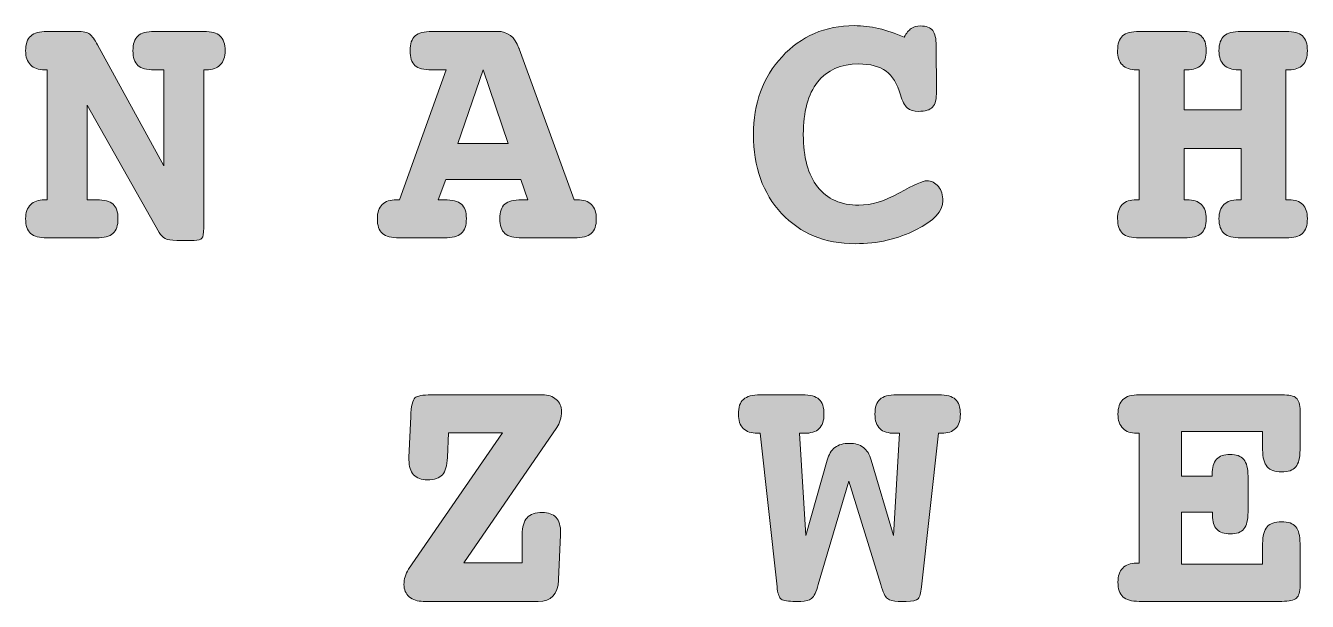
# Model space of a CAD drawing. Header units: inches. Extents: x 2 to 119, y -59 to -2.
# Drawn here: x 1.94 to 28.6, y -43.9 to -31.95 of the extents above; entities that cross this region are included whole.
import ezdxf

# ---------------------------------------------------------------- set-up
doc = ezdxf.new("R2010")
doc.units = ezdxf.units.IN
doc.header["$MEASUREMENT"] = 0
doc.layers.add('Ebene 1', color=7, linetype='Continuous')

# ---------------------------------------------------------------- blocks, each defined once
blk = doc.blocks.new('block 2')
at = {"layer": 'Ebene 1', "true_color": 0xffffff}
h = blk.add_hatch(color=7, dxfattribs=at)
h.dxf.hatch_style = 2
edge = h.paths.add_edge_path()
edge.add_spline(control_points=[(20.216, -32.184), (20.262, -32.1), (20.31, -32.04), (20.361, -32.006), (20.411, -31.97), (20.476, -31.953), (20.556, -31.953), (20.676, -31.953), (20.761, -31.985), (20.809, -32.047), (20.857, -32.11), (20.881, -32.215), (20.881, -32.362), (20.881, -32.362), (20.889, -33.302), (20.889, -33.302), (20.889, -33.469), (20.862, -33.581), (20.807, -33.639), (20.753, -33.697), (20.655, -33.726), (20.512, -33.726), (20.414, -33.726), (20.336, -33.702), (20.281, -33.653), (20.225, -33.605), (20.178, -33.516), (20.14, -33.385), (20.075, -33.154), (19.974, -32.989), (19.838, -32.89), (19.701, -32.791), (19.512, -32.742), (19.268, -32.742), (18.897, -32.742), (18.612, -32.867), (18.414, -33.118), (18.217, -33.369), (18.118, -33.732), (18.118, -34.207), (18.118, -34.682), (18.217, -35.045), (18.416, -35.297), (18.615, -35.549), (18.902, -35.675), (19.275, -35.675), (19.531, -35.675), (19.811, -35.591), (20.115, -35.422), (20.418, -35.253), (20.61, -35.169), (20.69, -35.169), (20.784, -35.169), (20.863, -35.209), (20.927, -35.288), (20.99, -35.368), (21.022, -35.467), (21.022, -35.585), (21.022, -35.797), (20.835, -35.998), (20.46, -36.189), (20.085, -36.38), (19.665, -36.475), (19.199, -36.475), (18.568, -36.475), (18.056, -36.265), (17.666, -35.845), (17.275, -35.426), (17.08, -34.88), (17.08, -34.207), (17.08, -33.56), (17.278, -33.022), (17.675, -32.592), (18.071, -32.161), (18.572, -31.946), (19.178, -31.946), (19.346, -31.946), (19.515, -31.966), (19.684, -32.006), (19.853, -32.045), (20.03, -32.105), (20.216, -32.184)], knot_values=[0, 0, 0, 0, 1, 1, 1, 2, 2, 2, 3, 3, 3, 4, 4, 4, 5, 5, 5, 6, 6, 6, 7, 7, 7, 8, 8, 8, 9, 9, 9, 10, 10, 10, 11, 11, 11, 12, 12, 12, 13, 13, 13, 14, 14, 14, 15, 15, 15, 16, 16, 16, 17, 17, 17, 18, 18, 18, 19, 19, 19, 20, 20, 20, 21, 21, 21, 22, 22, 22, 23, 23, 23, 24, 24, 24, 25, 25, 25, 26, 26, 26, 27, 27, 27, 27], degree=3, periodic=1)
h = blk.add_hatch(color=7, dxfattribs=at)
h.dxf.hatch_style = 2
edge = h.paths.add_edge_path()
edge.add_spline(control_points=[(4.82, -34.858), (4.82, -34.858), (4.82, -32.864), (4.82, -32.864), (4.82, -32.864), (4.621, -32.864), (4.621, -32.864), (4.462, -32.864), (4.348, -32.833), (4.279, -32.771), (4.211, -32.708), (4.176, -32.607), (4.176, -32.467), (4.176, -32.327), (4.211, -32.225), (4.279, -32.161), (4.348, -32.097), (4.462, -32.065), (4.621, -32.065), (4.621, -32.065), (5.649, -32.065), (5.649, -32.065), (5.805, -32.065), (5.919, -32.097), (5.989, -32.161), (6.059, -32.225), (6.094, -32.327), (6.094, -32.467), (6.094, -32.595), (6.06, -32.693), (5.992, -32.761), (5.925, -32.83), (5.828, -32.864), (5.703, -32.864), (5.703, -32.864), (5.649, -32.864), (5.649, -32.864), (5.649, -32.864), (5.649, -36.149), (5.649, -36.149), (5.649, -36.263), (5.637, -36.334), (5.612, -36.363), (5.588, -36.392), (5.534, -36.406), (5.45, -36.406), (5.45, -36.406), (5.088, -36.406), (5.088, -36.406), (4.972, -36.406), (4.891, -36.394), (4.846, -36.37), (4.8, -36.346), (4.759, -36.304), (4.723, -36.243), (4.723, -36.243), (3.221, -33.599), (3.221, -33.599), (3.221, -33.599), (3.221, -35.563), (3.221, -35.563), (3.221, -35.563), (3.42, -35.563), (3.42, -35.563), (3.579, -35.563), (3.693, -35.594), (3.762, -35.655), (3.831, -35.717), (3.865, -35.816), (3.865, -35.954), (3.865, -36.096), (3.83, -36.199), (3.76, -36.261), (3.69, -36.324), (3.577, -36.355), (3.42, -36.355), (3.42, -36.355), (2.389, -36.355), (2.389, -36.355), (2.233, -36.355), (2.119, -36.324), (2.049, -36.261), (1.979, -36.199), (1.944, -36.096), (1.944, -35.954), (1.944, -35.829), (1.978, -35.732), (2.046, -35.665), (2.113, -35.597), (2.208, -35.563), (2.331, -35.563), (2.331, -35.563), (2.389, -35.563), (2.389, -35.563), (2.389, -35.563), (2.389, -32.864), (2.389, -32.864), (2.389, -32.864), (2.339, -32.864), (2.339, -32.864), (2.211, -32.864), (2.113, -32.83), (2.046, -32.761), (1.978, -32.693), (1.944, -32.595), (1.944, -32.467), (1.944, -32.327), (1.98, -32.225), (2.051, -32.161), (2.122, -32.097), (2.235, -32.065), (2.389, -32.065), (2.389, -32.065), (3.012, -32.065), (3.012, -32.065), (3.139, -32.065), (3.228, -32.085), (3.277, -32.123), (3.327, -32.162), (3.382, -32.236), (3.442, -32.347), (3.442, -32.347), (4.82, -34.858), (4.82, -34.858)], knot_values=[0, 0, 0, 0, 1, 1, 1, 2, 2, 2, 3, 3, 3, 4, 4, 4, 5, 5, 5, 6, 6, 6, 7, 7, 7, 8, 8, 8, 9, 9, 9, 10, 10, 10, 11, 11, 11, 12, 12, 12, 13, 13, 13, 14, 14, 14, 15, 15, 15, 16, 16, 16, 17, 17, 17, 18, 18, 18, 19, 19, 19, 20, 20, 20, 21, 21, 21, 22, 22, 22, 23, 23, 23, 24, 24, 24, 25, 25, 25, 26, 26, 26, 27, 27, 27, 28, 28, 28, 29, 29, 29, 30, 30, 30, 31, 31, 31, 32, 32, 32, 33, 33, 33, 34, 34, 34, 35, 35, 35, 36, 36, 36, 37, 37, 37, 38, 38, 38, 39, 39, 39, 40, 40, 40, 41, 41, 41, 41], degree=3, periodic=1)
h = blk.add_hatch(color=7, dxfattribs=at)
h.dxf.hatch_style = 2
edge = h.paths.add_edge_path()
edge.add_spline(control_points=[(10.525, -35.563), (10.525, -35.563), (10.651, -35.563), (10.651, -35.563), (10.818, -35.563), (10.936, -35.593), (11.006, -35.654), (11.076, -35.714), (11.111, -35.814), (11.111, -35.954), (11.111, -36.096), (11.075, -36.199), (11.004, -36.261), (10.933, -36.324), (10.815, -36.355), (10.651, -36.355), (10.651, -36.355), (9.718, -36.355), (9.718, -36.355), (9.552, -36.355), (9.434, -36.324), (9.364, -36.261), (9.294, -36.199), (9.259, -36.096), (9.259, -35.954), (9.259, -35.826), (9.292, -35.729), (9.36, -35.663), (9.428, -35.596), (9.526, -35.563), (9.657, -35.563), (9.657, -35.563), (9.718, -35.563), (9.718, -35.563), (9.718, -35.563), (10.688, -32.864), (10.688, -32.864), (10.688, -32.864), (10.391, -32.864), (10.391, -32.864), (10.227, -32.864), (10.11, -32.834), (10.042, -32.773), (9.973, -32.711), (9.939, -32.609), (9.939, -32.467), (9.939, -32.325), (9.974, -32.222), (10.045, -32.159), (10.117, -32.097), (10.234, -32.065), (10.398, -32.065), (10.398, -32.065), (11.755, -32.065), (11.755, -32.065), (11.969, -32.065), (12.119, -32.182), (12.203, -32.416), (12.206, -32.419), (12.207, -32.421), (12.207, -32.424), (12.207, -32.424), (13.354, -35.563), (13.354, -35.563), (13.354, -35.563), (13.415, -35.563), (13.415, -35.563), (13.545, -35.563), (13.644, -35.596), (13.712, -35.663), (13.779, -35.729), (13.813, -35.826), (13.813, -35.954), (13.813, -36.096), (13.778, -36.199), (13.708, -36.261), (13.638, -36.324), (13.52, -36.355), (13.354, -36.355), (13.354, -36.355), (12.265, -36.355), (12.265, -36.355), (12.101, -36.355), (11.983, -36.324), (11.912, -36.261), (11.841, -36.199), (11.805, -36.096), (11.805, -35.954), (11.805, -35.814), (11.84, -35.714), (11.91, -35.654), (11.98, -35.593), (12.098, -35.563), (12.265, -35.563), (12.265, -35.563), (12.391, -35.563), (12.391, -35.563), (12.391, -35.563), (12.243, -35.14), (12.243, -35.14), (12.243, -35.14), (10.68, -35.14), (10.68, -35.14), (10.68, -35.14), (10.525, -35.563), (10.525, -35.563)], knot_values=[0, 0, 0, 0, 1, 1, 1, 2, 2, 2, 3, 3, 3, 4, 4, 4, 5, 5, 5, 6, 6, 6, 7, 7, 7, 8, 8, 8, 9, 9, 9, 10, 10, 10, 11, 11, 11, 12, 12, 12, 13, 13, 13, 14, 14, 14, 15, 15, 15, 16, 16, 16, 17, 17, 17, 18, 18, 18, 19, 19, 19, 20, 20, 20, 21, 21, 21, 22, 22, 22, 23, 23, 23, 24, 24, 24, 25, 25, 25, 26, 26, 26, 27, 27, 27, 28, 28, 28, 29, 29, 29, 30, 30, 30, 31, 31, 31, 32, 32, 32, 33, 33, 33, 34, 34, 34, 35, 35, 35, 35], degree=3, periodic=1)
h.paths.add_polyline_path([(10.934, -34.391), (11.983, -34.391), (11.458, -32.864)])
h = blk.add_hatch(color=7, dxfattribs=at)
h.dxf.hatch_style = 2
edge = h.paths.add_edge_path()
edge.add_spline(control_points=[(27.223, -33.697), (27.223, -33.697), (27.223, -32.864), (27.223, -32.864), (27.223, -32.864), (27.165, -32.864), (27.165, -32.864), (27.035, -32.864), (26.935, -32.831), (26.866, -32.763), (26.798, -32.696), (26.763, -32.597), (26.763, -32.467), (26.763, -32.325), (26.799, -32.222), (26.87, -32.159), (26.941, -32.097), (27.059, -32.065), (27.223, -32.065), (27.223, -32.065), (28.156, -32.065), (28.156, -32.065), (28.317, -32.065), (28.432, -32.096), (28.5, -32.158), (28.567, -32.219), (28.601, -32.322), (28.601, -32.467), (28.601, -32.6), (28.568, -32.699), (28.503, -32.765), (28.438, -32.831), (28.343, -32.864), (28.217, -32.864), (28.217, -32.864), (28.156, -32.864), (28.156, -32.864), (28.156, -32.864), (28.156, -35.563), (28.156, -35.563), (28.156, -35.563), (28.217, -35.563), (28.217, -35.563), (28.345, -35.563), (28.441, -35.596), (28.505, -35.661), (28.569, -35.726), (28.601, -35.824), (28.601, -35.954), (28.601, -36.099), (28.567, -36.202), (28.5, -36.263), (28.432, -36.325), (28.317, -36.355), (28.156, -36.355), (28.156, -36.355), (27.223, -36.355), (27.223, -36.355), (27.059, -36.355), (26.941, -36.324), (26.87, -36.261), (26.799, -36.199), (26.763, -36.096), (26.763, -35.954), (26.763, -35.826), (26.798, -35.729), (26.866, -35.663), (26.935, -35.596), (27.035, -35.563), (27.165, -35.563), (27.165, -35.563), (27.223, -35.563), (27.223, -35.563), (27.223, -35.563), (27.223, -34.496), (27.223, -34.496), (27.223, -34.496), (26.04, -34.496), (26.04, -34.496), (26.04, -34.496), (26.04, -35.563), (26.04, -35.563), (26.04, -35.563), (26.098, -35.563), (26.098, -35.563), (26.228, -35.563), (26.327, -35.596), (26.396, -35.663), (26.465, -35.729), (26.499, -35.826), (26.499, -35.954), (26.499, -36.096), (26.464, -36.199), (26.392, -36.261), (26.321, -36.324), (26.204, -36.355), (26.04, -36.355), (26.04, -36.355), (25.106, -36.355), (25.106, -36.355), (24.942, -36.355), (24.826, -36.324), (24.757, -36.261), (24.689, -36.199), (24.654, -36.096), (24.654, -35.954), (24.654, -35.826), (24.687, -35.729), (24.752, -35.663), (24.817, -35.596), (24.915, -35.563), (25.045, -35.563), (25.045, -35.563), (25.106, -35.563), (25.106, -35.563), (25.106, -35.563), (25.106, -32.864), (25.106, -32.864), (25.106, -32.864), (25.045, -32.864), (25.045, -32.864), (24.917, -32.864), (24.82, -32.831), (24.754, -32.763), (24.687, -32.696), (24.654, -32.597), (24.654, -32.467), (24.654, -32.325), (24.689, -32.222), (24.757, -32.159), (24.826, -32.097), (24.942, -32.065), (25.106, -32.065), (25.106, -32.065), (26.04, -32.065), (26.04, -32.065), (26.201, -32.065), (26.318, -32.097), (26.391, -32.159), (26.463, -32.222), (26.499, -32.325), (26.499, -32.467), (26.499, -32.597), (26.465, -32.696), (26.396, -32.763), (26.327, -32.831), (26.228, -32.864), (26.098, -32.864), (26.098, -32.864), (26.04, -32.864), (26.04, -32.864), (26.04, -32.864), (26.04, -33.697), (26.04, -33.697), (26.04, -33.697), (27.223, -33.697), (27.223, -33.697)], knot_values=[0, 0, 0, 0, 1, 1, 1, 2, 2, 2, 3, 3, 3, 4, 4, 4, 5, 5, 5, 6, 6, 6, 7, 7, 7, 8, 8, 8, 9, 9, 9, 10, 10, 10, 11, 11, 11, 12, 12, 12, 13, 13, 13, 14, 14, 14, 15, 15, 15, 16, 16, 16, 17, 17, 17, 18, 18, 18, 19, 19, 19, 20, 20, 20, 21, 21, 21, 22, 22, 22, 23, 23, 23, 24, 24, 24, 25, 25, 25, 26, 26, 26, 27, 27, 27, 28, 28, 28, 29, 29, 29, 30, 30, 30, 31, 31, 31, 32, 32, 32, 33, 33, 33, 34, 34, 34, 35, 35, 35, 36, 36, 36, 37, 37, 37, 38, 38, 38, 39, 39, 39, 40, 40, 40, 41, 41, 41, 42, 42, 42, 43, 43, 43, 44, 44, 44, 45, 45, 45, 46, 46, 46, 47, 47, 47, 48, 48, 48, 49, 49, 49, 50, 50, 50, 51, 51, 51, 52, 52, 52, 52], degree=3, periodic=1)
h = blk.add_hatch(color=7, dxfattribs=at)
h.dxf.hatch_style = 2
edge = h.paths.add_edge_path()
edge.add_spline(control_points=[(10.738, -40.407), (10.738, -40.407), (10.716, -40.92), (10.716, -40.92), (10.709, -41.087), (10.674, -41.205), (10.612, -41.275), (10.549, -41.345), (10.445, -41.38), (10.3, -41.38), (10.173, -41.38), (10.077, -41.345), (10.013, -41.275), (9.949, -41.205), (9.917, -41.102), (9.917, -40.964), (9.917, -40.964), (9.917, -40.92), (9.917, -40.92), (9.917, -40.92), (9.953, -40.063), (9.953, -40.063), (9.963, -39.849), (9.992, -39.72), (10.04, -39.678), (10.088, -39.636), (10.203, -39.615), (10.384, -39.615), (10.384, -39.615), (12.688, -39.615), (12.688, -39.615), (12.811, -39.615), (12.909, -39.647), (12.981, -39.711), (13.053, -39.775), (13.089, -39.858), (13.089, -39.962), (13.089, -40.022), (13.081, -40.082), (13.062, -40.141), (13.044, -40.2), (13.021, -40.25), (12.992, -40.291), (12.992, -40.291), (11.057, -43.105), (11.057, -43.105), (11.057, -43.105), (12.272, -43.105), (12.272, -43.105), (12.272, -43.105), (12.272, -42.52), (12.272, -42.52), (12.272, -42.361), (12.305, -42.244), (12.372, -42.17), (12.438, -42.097), (12.543, -42.06), (12.688, -42.06), (12.816, -42.06), (12.912, -42.095), (12.975, -42.163), (13.039, -42.232), (13.071, -42.336), (13.071, -42.476), (13.071, -42.476), (13.071, -42.52), (13.071, -42.52), (13.071, -42.52), (13.028, -43.453), (13.028, -43.453), (13.028, -43.453), (13.028, -43.464), (13.028, -43.464), (13.014, -43.758), (12.872, -43.905), (12.605, -43.905), (12.605, -43.905), (10.214, -43.905), (10.214, -43.905), (10.093, -43.905), (9.996, -43.873), (9.922, -43.809), (9.849, -43.745), (9.812, -43.661), (9.812, -43.558), (9.812, -43.502), (9.821, -43.447), (9.837, -43.393), (9.854, -43.339), (9.878, -43.288), (9.91, -43.239), (9.91, -43.239), (11.86, -40.407), (11.86, -40.407), (11.86, -40.407), (10.738, -40.407), (10.738, -40.407)], knot_values=[0, 0, 0, 0, 1, 1, 1, 2, 2, 2, 3, 3, 3, 4, 4, 4, 5, 5, 5, 6, 6, 6, 7, 7, 7, 8, 8, 8, 9, 9, 9, 10, 10, 10, 11, 11, 11, 12, 12, 12, 13, 13, 13, 14, 14, 14, 15, 15, 15, 16, 16, 16, 17, 17, 17, 18, 18, 18, 19, 19, 19, 20, 20, 20, 21, 21, 21, 22, 22, 22, 23, 23, 23, 24, 24, 24, 25, 25, 25, 26, 26, 26, 27, 27, 27, 28, 28, 28, 29, 29, 29, 30, 30, 30, 31, 31, 31, 32, 32, 32, 32], degree=3, periodic=1)
h = blk.add_hatch(color=7, dxfattribs=at)
h.dxf.hatch_style = 2
edge = h.paths.add_edge_path()
edge.add_spline(control_points=[(19.066, -41.409), (19.066, -41.409), (18.429, -43.558), (18.429, -43.558), (18.385, -43.71), (18.34, -43.805), (18.291, -43.845), (18.243, -43.885), (18.168, -43.905), (18.067, -43.905), (18.067, -43.905), (17.897, -43.905), (17.897, -43.905), (17.764, -43.905), (17.68, -43.886), (17.644, -43.847), (17.608, -43.809), (17.584, -43.728), (17.572, -43.605), (17.572, -43.605), (17.221, -40.414), (17.221, -40.414), (17.221, -40.414), (17.163, -40.414), (17.163, -40.414), (17.035, -40.414), (16.937, -40.381), (16.87, -40.313), (16.802, -40.246), (16.768, -40.147), (16.768, -40.017), (16.768, -39.874), (16.803, -39.772), (16.873, -39.709), (16.943, -39.646), (17.059, -39.615), (17.221, -39.615), (17.221, -39.615), (18.096, -39.615), (18.096, -39.615), (18.26, -39.615), (18.376, -39.646), (18.445, -39.709), (18.514, -39.772), (18.548, -39.874), (18.548, -40.017), (18.548, -40.152), (18.514, -40.251), (18.447, -40.317), (18.379, -40.382), (18.275, -40.414), (18.132, -40.414), (18.132, -40.414), (18.038, -40.414), (18.038, -40.414), (18.038, -40.414), (18.172, -42.534), (18.172, -42.534), (18.172, -42.534), (18.613, -40.971), (18.613, -40.971), (18.647, -40.853), (18.701, -40.766), (18.776, -40.709), (18.851, -40.652), (18.95, -40.624), (19.073, -40.624), (19.196, -40.624), (19.294, -40.652), (19.367, -40.707), (19.441, -40.763), (19.496, -40.851), (19.532, -40.971), (19.532, -40.971), (19.992, -42.534), (19.992, -42.534), (19.992, -42.534), (20.118, -40.414), (20.118, -40.414), (20.118, -40.414), (20.024, -40.414), (20.024, -40.414), (19.882, -40.414), (19.777, -40.382), (19.709, -40.317), (19.642, -40.251), (19.608, -40.152), (19.608, -40.017), (19.608, -39.874), (19.642, -39.772), (19.711, -39.709), (19.78, -39.646), (19.896, -39.615), (20.06, -39.615), (20.06, -39.615), (20.932, -39.615), (20.932, -39.615), (21.096, -39.615), (21.212, -39.646), (21.281, -39.709), (21.35, -39.772), (21.384, -39.874), (21.384, -40.017), (21.384, -40.147), (21.351, -40.246), (21.285, -40.313), (21.218, -40.381), (21.121, -40.414), (20.994, -40.414), (20.994, -40.414), (20.932, -40.414), (20.932, -40.414), (20.932, -40.414), (20.578, -43.605), (20.578, -43.605), (20.563, -43.733), (20.539, -43.814), (20.505, -43.851), (20.471, -43.887), (20.389, -43.905), (20.259, -43.905), (20.259, -43.905), (20.089, -43.905), (20.089, -43.905), (19.988, -43.905), (19.914, -43.886), (19.867, -43.849), (19.82, -43.812), (19.773, -43.714), (19.727, -43.558), (19.727, -43.558), (19.066, -41.409), (19.066, -41.409)], knot_values=[0, 0, 0, 0, 1, 1, 1, 2, 2, 2, 3, 3, 3, 4, 4, 4, 5, 5, 5, 6, 6, 6, 7, 7, 7, 8, 8, 8, 9, 9, 9, 10, 10, 10, 11, 11, 11, 12, 12, 12, 13, 13, 13, 14, 14, 14, 15, 15, 15, 16, 16, 16, 17, 17, 17, 18, 18, 18, 19, 19, 19, 20, 20, 20, 21, 21, 21, 22, 22, 22, 23, 23, 23, 24, 24, 24, 25, 25, 25, 26, 26, 26, 27, 27, 27, 28, 28, 28, 29, 29, 29, 30, 30, 30, 31, 31, 31, 32, 32, 32, 33, 33, 33, 34, 34, 34, 35, 35, 35, 36, 36, 36, 37, 37, 37, 38, 38, 38, 39, 39, 39, 40, 40, 40, 41, 41, 41, 42, 42, 42, 43, 43, 43, 44, 44, 44, 44], degree=3, periodic=1)
h = blk.add_hatch(color=7, dxfattribs=at)
h.dxf.hatch_style = 2
edge = h.paths.add_edge_path()
edge.add_spline(control_points=[(28.073, -39.615), (28.22, -39.615), (28.319, -39.637), (28.371, -39.682), (28.423, -39.726), (28.449, -39.815), (28.449, -39.948), (28.449, -39.948), (28.449, -40.758), (28.449, -40.758), (28.449, -40.922), (28.419, -41.039), (28.358, -41.111), (28.298, -41.182), (28.201, -41.217), (28.065, -41.217), (27.926, -41.217), (27.825, -41.181), (27.764, -41.109), (27.702, -41.036), (27.671, -40.919), (27.671, -40.758), (27.671, -40.758), (27.671, -40.378), (27.671, -40.378), (27.671, -40.378), (25.985, -40.378), (25.985, -40.378), (25.985, -40.378), (25.985, -41.304), (25.985, -41.304), (25.985, -41.304), (26.619, -41.304), (26.619, -41.304), (26.619, -41.304), (26.619, -41.261), (26.619, -41.261), (26.619, -41.126), (26.65, -41.024), (26.713, -40.955), (26.775, -40.886), (26.868, -40.852), (26.991, -40.852), (27.121, -40.852), (27.217, -40.887), (27.277, -40.959), (27.337, -41.03), (27.367, -41.145), (27.367, -41.304), (27.367, -41.304), (27.367, -42.053), (27.367, -42.053), (27.367, -42.214), (27.338, -42.33), (27.281, -42.4), (27.223, -42.47), (27.129, -42.505), (26.998, -42.505), (26.875, -42.505), (26.783, -42.473), (26.72, -42.409), (26.657, -42.345), (26.626, -42.248), (26.626, -42.118), (26.626, -42.118), (26.626, -42.053), (26.626, -42.053), (26.626, -42.053), (25.985, -42.053), (25.985, -42.053), (25.985, -42.053), (25.985, -43.134), (25.985, -43.134), (25.985, -43.134), (27.671, -43.134), (27.671, -43.134), (27.671, -43.134), (27.671, -42.704), (27.671, -42.704), (27.671, -42.542), (27.702, -42.427), (27.764, -42.357), (27.825, -42.287), (27.926, -42.252), (28.065, -42.252), (28.203, -42.252), (28.301, -42.286), (28.36, -42.355), (28.419, -42.424), (28.449, -42.54), (28.449, -42.704), (28.449, -42.704), (28.449, -43.579), (28.449, -43.579), (28.449, -43.71), (28.424, -43.796), (28.373, -43.84), (28.322, -43.883), (28.222, -43.905), (28.073, -43.905), (28.073, -43.905), (25.106, -43.905), (25.106, -43.905), (24.947, -43.905), (24.833, -43.874), (24.765, -43.811), (24.696, -43.748), (24.662, -43.646), (24.662, -43.504), (24.662, -43.378), (24.695, -43.282), (24.761, -43.214), (24.827, -43.147), (24.922, -43.113), (25.045, -43.113), (25.045, -43.113), (25.106, -43.113), (25.106, -43.113), (25.106, -43.113), (25.106, -40.414), (25.106, -40.414), (25.106, -40.414), (25.052, -40.414), (25.052, -40.414), (24.927, -40.414), (24.83, -40.38), (24.763, -40.311), (24.695, -40.243), (24.662, -40.144), (24.662, -40.017), (24.662, -39.877), (24.697, -39.775), (24.766, -39.711), (24.836, -39.647), (24.95, -39.615), (25.106, -39.615), (25.106, -39.615), (28.073, -39.615), (28.073, -39.615)], knot_values=[0, 0, 0, 0, 1, 1, 1, 2, 2, 2, 3, 3, 3, 4, 4, 4, 5, 5, 5, 6, 6, 6, 7, 7, 7, 8, 8, 8, 9, 9, 9, 10, 10, 10, 11, 11, 11, 12, 12, 12, 13, 13, 13, 14, 14, 14, 15, 15, 15, 16, 16, 16, 17, 17, 17, 18, 18, 18, 19, 19, 19, 20, 20, 20, 21, 21, 21, 22, 22, 22, 23, 23, 23, 24, 24, 24, 25, 25, 25, 26, 26, 26, 27, 27, 27, 28, 28, 28, 29, 29, 29, 30, 30, 30, 31, 31, 31, 32, 32, 32, 33, 33, 33, 34, 34, 34, 35, 35, 35, 36, 36, 36, 37, 37, 37, 38, 38, 38, 39, 39, 39, 40, 40, 40, 41, 41, 41, 42, 42, 42, 43, 43, 43, 44, 44, 44, 45, 45, 45, 46, 46, 46, 46], degree=3, periodic=1)
at = {"layer": 'Ebene 1', "lineweight": 0}
blk.add_lwpolyline([(10.934, -34.391), (11.983, -34.391), (11.458, -32.864), (10.934, -34.391)], dxfattribs=at)
for points, knots in [([(20.216, -32.184), (20.262, -32.1), (20.31, -32.04), (20.361, -32.006), (20.411, -31.97), (20.476, -31.953), (20.556, -31.953), (20.676, -31.953), (20.761, -31.985), (20.809, -32.047), (20.857, -32.11), (20.881, -32.215), (20.881, -32.362), (20.881, -32.362), (20.889, -33.302), (20.889, -33.302), (20.889, -33.469), (20.862, -33.581), (20.807, -33.639), (20.753, -33.697), (20.655, -33.726), (20.512, -33.726), (20.414, -33.726), (20.336, -33.702), (20.281, -33.653), (20.225, -33.605), (20.178, -33.516), (20.14, -33.385), (20.075, -33.154), (19.974, -32.989), (19.838, -32.89), (19.701, -32.791), (19.512, -32.742), (19.268, -32.742), (18.897, -32.742), (18.612, -32.867), (18.414, -33.118), (18.217, -33.369), (18.118, -33.732), (18.118, -34.207), (18.118, -34.682), (18.217, -35.045), (18.416, -35.297), (18.615, -35.549), (18.902, -35.675), (19.275, -35.675), (19.531, -35.675), (19.811, -35.591), (20.115, -35.422), (20.418, -35.253), (20.61, -35.169), (20.69, -35.169), (20.784, -35.169), (20.863, -35.209), (20.927, -35.288), (20.99, -35.368), (21.022, -35.467), (21.022, -35.585), (21.022, -35.797), (20.835, -35.998), (20.46, -36.189), (20.085, -36.38), (19.665, -36.475), (19.199, -36.475), (18.568, -36.475), (18.056, -36.265), (17.666, -35.845), (17.275, -35.426), (17.08, -34.88), (17.08, -34.207), (17.08, -33.56), (17.278, -33.022), (17.675, -32.592), (18.071, -32.161), (18.572, -31.946), (19.178, -31.946), (19.346, -31.946), (19.515, -31.966), (19.684, -32.006), (19.853, -32.045), (20.03, -32.105), (20.216, -32.184)], [0, 0, 0, 0, 1, 1, 1, 2, 2, 2, 3, 3, 3, 4, 4, 4, 5, 5, 5, 6, 6, 6, 7, 7, 7, 8, 8, 8, 9, 9, 9, 10, 10, 10, 11, 11, 11, 12, 12, 12, 13, 13, 13, 14, 14, 14, 15, 15, 15, 16, 16, 16, 17, 17, 17, 18, 18, 18, 19, 19, 19, 20, 20, 20, 21, 21, 21, 22, 22, 22, 23, 23, 23, 24, 24, 24, 25, 25, 25, 26, 26, 26, 27, 27, 27, 27]), ([(4.82, -34.858), (4.82, -34.858), (4.82, -32.864), (4.82, -32.864), (4.82, -32.864), (4.621, -32.864), (4.621, -32.864), (4.462, -32.864), (4.348, -32.833), (4.279, -32.771), (4.211, -32.708), (4.176, -32.607), (4.176, -32.467), (4.176, -32.327), (4.211, -32.225), (4.279, -32.161), (4.348, -32.097), (4.462, -32.065), (4.621, -32.065), (4.621, -32.065), (5.649, -32.065), (5.649, -32.065), (5.805, -32.065), (5.919, -32.097), (5.989, -32.161), (6.059, -32.225), (6.094, -32.327), (6.094, -32.467), (6.094, -32.595), (6.06, -32.693), (5.992, -32.761), (5.925, -32.83), (5.828, -32.864), (5.703, -32.864), (5.703, -32.864), (5.649, -32.864), (5.649, -32.864), (5.649, -32.864), (5.649, -36.149), (5.649, -36.149), (5.649, -36.263), (5.637, -36.334), (5.612, -36.363), (5.588, -36.392), (5.534, -36.406), (5.45, -36.406), (5.45, -36.406), (5.088, -36.406), (5.088, -36.406), (4.972, -36.406), (4.891, -36.394), (4.846, -36.37), (4.8, -36.346), (4.759, -36.304), (4.723, -36.243), (4.723, -36.243), (3.221, -33.599), (3.221, -33.599), (3.221, -33.599), (3.221, -35.563), (3.221, -35.563), (3.221, -35.563), (3.42, -35.563), (3.42, -35.563), (3.579, -35.563), (3.693, -35.594), (3.762, -35.655), (3.831, -35.717), (3.865, -35.816), (3.865, -35.954), (3.865, -36.096), (3.83, -36.199), (3.76, -36.261), (3.69, -36.324), (3.577, -36.355), (3.42, -36.355), (3.42, -36.355), (2.389, -36.355), (2.389, -36.355), (2.233, -36.355), (2.119, -36.324), (2.049, -36.261), (1.979, -36.199), (1.944, -36.096), (1.944, -35.954), (1.944, -35.829), (1.978, -35.732), (2.046, -35.665), (2.113, -35.597), (2.208, -35.563), (2.331, -35.563), (2.331, -35.563), (2.389, -35.563), (2.389, -35.563), (2.389, -35.563), (2.389, -32.864), (2.389, -32.864), (2.389, -32.864), (2.339, -32.864), (2.339, -32.864), (2.211, -32.864), (2.113, -32.83), (2.046, -32.761), (1.978, -32.693), (1.944, -32.595), (1.944, -32.467), (1.944, -32.327), (1.98, -32.225), (2.051, -32.161), (2.122, -32.097), (2.235, -32.065), (2.389, -32.065), (2.389, -32.065), (3.012, -32.065), (3.012, -32.065), (3.139, -32.065), (3.228, -32.085), (3.277, -32.123), (3.327, -32.162), (3.382, -32.236), (3.442, -32.347), (3.442, -32.347), (4.82, -34.858), (4.82, -34.858)], [0, 0, 0, 0, 1, 1, 1, 2, 2, 2, 3, 3, 3, 4, 4, 4, 5, 5, 5, 6, 6, 6, 7, 7, 7, 8, 8, 8, 9, 9, 9, 10, 10, 10, 11, 11, 11, 12, 12, 12, 13, 13, 13, 14, 14, 14, 15, 15, 15, 16, 16, 16, 17, 17, 17, 18, 18, 18, 19, 19, 19, 20, 20, 20, 21, 21, 21, 22, 22, 22, 23, 23, 23, 24, 24, 24, 25, 25, 25, 26, 26, 26, 27, 27, 27, 28, 28, 28, 29, 29, 29, 30, 30, 30, 31, 31, 31, 32, 32, 32, 33, 33, 33, 34, 34, 34, 35, 35, 35, 36, 36, 36, 37, 37, 37, 38, 38, 38, 39, 39, 39, 40, 40, 40, 41, 41, 41, 41]), ([(10.525, -35.563), (10.525, -35.563), (10.651, -35.563), (10.651, -35.563), (10.818, -35.563), (10.936, -35.593), (11.006, -35.654), (11.076, -35.714), (11.111, -35.814), (11.111, -35.954), (11.111, -36.096), (11.075, -36.199), (11.004, -36.261), (10.933, -36.324), (10.815, -36.355), (10.651, -36.355), (10.651, -36.355), (9.718, -36.355), (9.718, -36.355), (9.552, -36.355), (9.434, -36.324), (9.364, -36.261), (9.294, -36.199), (9.259, -36.096), (9.259, -35.954), (9.259, -35.826), (9.292, -35.729), (9.36, -35.663), (9.428, -35.596), (9.526, -35.563), (9.657, -35.563), (9.657, -35.563), (9.718, -35.563), (9.718, -35.563), (9.718, -35.563), (10.688, -32.864), (10.688, -32.864), (10.688, -32.864), (10.391, -32.864), (10.391, -32.864), (10.227, -32.864), (10.11, -32.834), (10.042, -32.773), (9.973, -32.711), (9.939, -32.609), (9.939, -32.467), (9.939, -32.325), (9.974, -32.222), (10.045, -32.159), (10.117, -32.097), (10.234, -32.065), (10.398, -32.065), (10.398, -32.065), (11.755, -32.065), (11.755, -32.065), (11.969, -32.065), (12.119, -32.182), (12.203, -32.416), (12.206, -32.419), (12.207, -32.421), (12.207, -32.424), (12.207, -32.424), (13.354, -35.563), (13.354, -35.563), (13.354, -35.563), (13.415, -35.563), (13.415, -35.563), (13.545, -35.563), (13.644, -35.596), (13.712, -35.663), (13.779, -35.729), (13.813, -35.826), (13.813, -35.954), (13.813, -36.096), (13.778, -36.199), (13.708, -36.261), (13.638, -36.324), (13.52, -36.355), (13.354, -36.355), (13.354, -36.355), (12.265, -36.355), (12.265, -36.355), (12.101, -36.355), (11.983, -36.324), (11.912, -36.261), (11.841, -36.199), (11.805, -36.096), (11.805, -35.954), (11.805, -35.814), (11.84, -35.714), (11.91, -35.654), (11.98, -35.593), (12.098, -35.563), (12.265, -35.563), (12.265, -35.563), (12.391, -35.563), (12.391, -35.563), (12.391, -35.563), (12.243, -35.14), (12.243, -35.14), (12.243, -35.14), (10.68, -35.14), (10.68, -35.14), (10.68, -35.14), (10.525, -35.563), (10.525, -35.563)], [0, 0, 0, 0, 1, 1, 1, 2, 2, 2, 3, 3, 3, 4, 4, 4, 5, 5, 5, 6, 6, 6, 7, 7, 7, 8, 8, 8, 9, 9, 9, 10, 10, 10, 11, 11, 11, 12, 12, 12, 13, 13, 13, 14, 14, 14, 15, 15, 15, 16, 16, 16, 17, 17, 17, 18, 18, 18, 19, 19, 19, 20, 20, 20, 21, 21, 21, 22, 22, 22, 23, 23, 23, 24, 24, 24, 25, 25, 25, 26, 26, 26, 27, 27, 27, 28, 28, 28, 29, 29, 29, 30, 30, 30, 31, 31, 31, 32, 32, 32, 33, 33, 33, 34, 34, 34, 35, 35, 35, 35]), ([(27.223, -33.697), (27.223, -33.697), (27.223, -32.864), (27.223, -32.864), (27.223, -32.864), (27.165, -32.864), (27.165, -32.864), (27.035, -32.864), (26.935, -32.831), (26.866, -32.763), (26.798, -32.696), (26.763, -32.597), (26.763, -32.467), (26.763, -32.325), (26.799, -32.222), (26.87, -32.159), (26.941, -32.097), (27.059, -32.065), (27.223, -32.065), (27.223, -32.065), (28.156, -32.065), (28.156, -32.065), (28.317, -32.065), (28.432, -32.096), (28.5, -32.158), (28.567, -32.219), (28.601, -32.322), (28.601, -32.467), (28.601, -32.6), (28.568, -32.699), (28.503, -32.765), (28.438, -32.831), (28.343, -32.864), (28.217, -32.864), (28.217, -32.864), (28.156, -32.864), (28.156, -32.864), (28.156, -32.864), (28.156, -35.563), (28.156, -35.563), (28.156, -35.563), (28.217, -35.563), (28.217, -35.563), (28.345, -35.563), (28.441, -35.596), (28.505, -35.661), (28.569, -35.726), (28.601, -35.824), (28.601, -35.954), (28.601, -36.099), (28.567, -36.202), (28.5, -36.263), (28.432, -36.325), (28.317, -36.355), (28.156, -36.355), (28.156, -36.355), (27.223, -36.355), (27.223, -36.355), (27.059, -36.355), (26.941, -36.324), (26.87, -36.261), (26.799, -36.199), (26.763, -36.096), (26.763, -35.954), (26.763, -35.826), (26.798, -35.729), (26.866, -35.663), (26.935, -35.596), (27.035, -35.563), (27.165, -35.563), (27.165, -35.563), (27.223, -35.563), (27.223, -35.563), (27.223, -35.563), (27.223, -34.496), (27.223, -34.496), (27.223, -34.496), (26.04, -34.496), (26.04, -34.496), (26.04, -34.496), (26.04, -35.563), (26.04, -35.563), (26.04, -35.563), (26.098, -35.563), (26.098, -35.563), (26.228, -35.563), (26.327, -35.596), (26.396, -35.663), (26.465, -35.729), (26.499, -35.826), (26.499, -35.954), (26.499, -36.096), (26.464, -36.199), (26.392, -36.261), (26.321, -36.324), (26.204, -36.355), (26.04, -36.355), (26.04, -36.355), (25.106, -36.355), (25.106, -36.355), (24.942, -36.355), (24.826, -36.324), (24.757, -36.261), (24.689, -36.199), (24.654, -36.096), (24.654, -35.954), (24.654, -35.826), (24.687, -35.729), (24.752, -35.663), (24.817, -35.596), (24.915, -35.563), (25.045, -35.563), (25.045, -35.563), (25.106, -35.563), (25.106, -35.563), (25.106, -35.563), (25.106, -32.864), (25.106, -32.864), (25.106, -32.864), (25.045, -32.864), (25.045, -32.864), (24.917, -32.864), (24.82, -32.831), (24.754, -32.763), (24.687, -32.696), (24.654, -32.597), (24.654, -32.467), (24.654, -32.325), (24.689, -32.222), (24.757, -32.159), (24.826, -32.097), (24.942, -32.065), (25.106, -32.065), (25.106, -32.065), (26.04, -32.065), (26.04, -32.065), (26.201, -32.065), (26.318, -32.097), (26.391, -32.159), (26.463, -32.222), (26.499, -32.325), (26.499, -32.467), (26.499, -32.597), (26.465, -32.696), (26.396, -32.763), (26.327, -32.831), (26.228, -32.864), (26.098, -32.864), (26.098, -32.864), (26.04, -32.864), (26.04, -32.864), (26.04, -32.864), (26.04, -33.697), (26.04, -33.697), (26.04, -33.697), (27.223, -33.697), (27.223, -33.697)], [0, 0, 0, 0, 1, 1, 1, 2, 2, 2, 3, 3, 3, 4, 4, 4, 5, 5, 5, 6, 6, 6, 7, 7, 7, 8, 8, 8, 9, 9, 9, 10, 10, 10, 11, 11, 11, 12, 12, 12, 13, 13, 13, 14, 14, 14, 15, 15, 15, 16, 16, 16, 17, 17, 17, 18, 18, 18, 19, 19, 19, 20, 20, 20, 21, 21, 21, 22, 22, 22, 23, 23, 23, 24, 24, 24, 25, 25, 25, 26, 26, 26, 27, 27, 27, 28, 28, 28, 29, 29, 29, 30, 30, 30, 31, 31, 31, 32, 32, 32, 33, 33, 33, 34, 34, 34, 35, 35, 35, 36, 36, 36, 37, 37, 37, 38, 38, 38, 39, 39, 39, 40, 40, 40, 41, 41, 41, 42, 42, 42, 43, 43, 43, 44, 44, 44, 45, 45, 45, 46, 46, 46, 47, 47, 47, 48, 48, 48, 49, 49, 49, 50, 50, 50, 51, 51, 51, 52, 52, 52, 52]), ([(10.738, -40.407), (10.738, -40.407), (10.716, -40.92), (10.716, -40.92), (10.709, -41.087), (10.674, -41.205), (10.612, -41.275), (10.549, -41.345), (10.445, -41.38), (10.3, -41.38), (10.173, -41.38), (10.077, -41.345), (10.013, -41.275), (9.949, -41.205), (9.917, -41.102), (9.917, -40.964), (9.917, -40.964), (9.917, -40.92), (9.917, -40.92), (9.917, -40.92), (9.953, -40.063), (9.953, -40.063), (9.963, -39.849), (9.992, -39.72), (10.04, -39.678), (10.088, -39.636), (10.203, -39.615), (10.384, -39.615), (10.384, -39.615), (12.688, -39.615), (12.688, -39.615), (12.811, -39.615), (12.909, -39.647), (12.981, -39.711), (13.053, -39.775), (13.089, -39.858), (13.089, -39.962), (13.089, -40.022), (13.081, -40.082), (13.062, -40.141), (13.044, -40.2), (13.021, -40.25), (12.992, -40.291), (12.992, -40.291), (11.057, -43.105), (11.057, -43.105), (11.057, -43.105), (12.272, -43.105), (12.272, -43.105), (12.272, -43.105), (12.272, -42.52), (12.272, -42.52), (12.272, -42.361), (12.305, -42.244), (12.372, -42.17), (12.438, -42.097), (12.543, -42.06), (12.688, -42.06), (12.816, -42.06), (12.912, -42.095), (12.975, -42.163), (13.039, -42.232), (13.071, -42.336), (13.071, -42.476), (13.071, -42.476), (13.071, -42.52), (13.071, -42.52), (13.071, -42.52), (13.028, -43.453), (13.028, -43.453), (13.028, -43.453), (13.028, -43.464), (13.028, -43.464), (13.014, -43.758), (12.872, -43.905), (12.605, -43.905), (12.605, -43.905), (10.214, -43.905), (10.214, -43.905), (10.093, -43.905), (9.996, -43.873), (9.922, -43.809), (9.849, -43.745), (9.812, -43.661), (9.812, -43.558), (9.812, -43.502), (9.821, -43.447), (9.837, -43.393), (9.854, -43.339), (9.878, -43.288), (9.91, -43.239), (9.91, -43.239), (11.86, -40.407), (11.86, -40.407), (11.86, -40.407), (10.738, -40.407), (10.738, -40.407)], [0, 0, 0, 0, 1, 1, 1, 2, 2, 2, 3, 3, 3, 4, 4, 4, 5, 5, 5, 6, 6, 6, 7, 7, 7, 8, 8, 8, 9, 9, 9, 10, 10, 10, 11, 11, 11, 12, 12, 12, 13, 13, 13, 14, 14, 14, 15, 15, 15, 16, 16, 16, 17, 17, 17, 18, 18, 18, 19, 19, 19, 20, 20, 20, 21, 21, 21, 22, 22, 22, 23, 23, 23, 24, 24, 24, 25, 25, 25, 26, 26, 26, 27, 27, 27, 28, 28, 28, 29, 29, 29, 30, 30, 30, 31, 31, 31, 32, 32, 32, 32]), ([(19.066, -41.409), (19.066, -41.409), (18.429, -43.558), (18.429, -43.558), (18.385, -43.71), (18.34, -43.805), (18.291, -43.845), (18.243, -43.885), (18.168, -43.905), (18.067, -43.905), (18.067, -43.905), (17.897, -43.905), (17.897, -43.905), (17.764, -43.905), (17.68, -43.886), (17.644, -43.847), (17.608, -43.809), (17.584, -43.728), (17.572, -43.605), (17.572, -43.605), (17.221, -40.414), (17.221, -40.414), (17.221, -40.414), (17.163, -40.414), (17.163, -40.414), (17.035, -40.414), (16.937, -40.381), (16.87, -40.313), (16.802, -40.246), (16.768, -40.147), (16.768, -40.017), (16.768, -39.874), (16.803, -39.772), (16.873, -39.709), (16.943, -39.646), (17.059, -39.615), (17.221, -39.615), (17.221, -39.615), (18.096, -39.615), (18.096, -39.615), (18.26, -39.615), (18.376, -39.646), (18.445, -39.709), (18.514, -39.772), (18.548, -39.874), (18.548, -40.017), (18.548, -40.152), (18.514, -40.251), (18.447, -40.317), (18.379, -40.382), (18.275, -40.414), (18.132, -40.414), (18.132, -40.414), (18.038, -40.414), (18.038, -40.414), (18.038, -40.414), (18.172, -42.534), (18.172, -42.534), (18.172, -42.534), (18.613, -40.971), (18.613, -40.971), (18.647, -40.853), (18.701, -40.766), (18.776, -40.709), (18.851, -40.652), (18.95, -40.624), (19.073, -40.624), (19.196, -40.624), (19.294, -40.652), (19.367, -40.707), (19.441, -40.763), (19.496, -40.851), (19.532, -40.971), (19.532, -40.971), (19.992, -42.534), (19.992, -42.534), (19.992, -42.534), (20.118, -40.414), (20.118, -40.414), (20.118, -40.414), (20.024, -40.414), (20.024, -40.414), (19.882, -40.414), (19.777, -40.382), (19.709, -40.317), (19.642, -40.251), (19.608, -40.152), (19.608, -40.017), (19.608, -39.874), (19.642, -39.772), (19.711, -39.709), (19.78, -39.646), (19.896, -39.615), (20.06, -39.615), (20.06, -39.615), (20.932, -39.615), (20.932, -39.615), (21.096, -39.615), (21.212, -39.646), (21.281, -39.709), (21.35, -39.772), (21.384, -39.874), (21.384, -40.017), (21.384, -40.147), (21.351, -40.246), (21.285, -40.313), (21.218, -40.381), (21.121, -40.414), (20.994, -40.414), (20.994, -40.414), (20.932, -40.414), (20.932, -40.414), (20.932, -40.414), (20.578, -43.605), (20.578, -43.605), (20.563, -43.733), (20.539, -43.814), (20.505, -43.851), (20.471, -43.887), (20.389, -43.905), (20.259, -43.905), (20.259, -43.905), (20.089, -43.905), (20.089, -43.905), (19.988, -43.905), (19.914, -43.886), (19.867, -43.849), (19.82, -43.812), (19.773, -43.714), (19.727, -43.558), (19.727, -43.558), (19.066, -41.409), (19.066, -41.409)], [0, 0, 0, 0, 1, 1, 1, 2, 2, 2, 3, 3, 3, 4, 4, 4, 5, 5, 5, 6, 6, 6, 7, 7, 7, 8, 8, 8, 9, 9, 9, 10, 10, 10, 11, 11, 11, 12, 12, 12, 13, 13, 13, 14, 14, 14, 15, 15, 15, 16, 16, 16, 17, 17, 17, 18, 18, 18, 19, 19, 19, 20, 20, 20, 21, 21, 21, 22, 22, 22, 23, 23, 23, 24, 24, 24, 25, 25, 25, 26, 26, 26, 27, 27, 27, 28, 28, 28, 29, 29, 29, 30, 30, 30, 31, 31, 31, 32, 32, 32, 33, 33, 33, 34, 34, 34, 35, 35, 35, 36, 36, 36, 37, 37, 37, 38, 38, 38, 39, 39, 39, 40, 40, 40, 41, 41, 41, 42, 42, 42, 43, 43, 43, 44, 44, 44, 44]), ([(28.073, -39.615), (28.22, -39.615), (28.319, -39.637), (28.371, -39.682), (28.423, -39.726), (28.449, -39.815), (28.449, -39.948), (28.449, -39.948), (28.449, -40.758), (28.449, -40.758), (28.449, -40.922), (28.419, -41.039), (28.358, -41.111), (28.298, -41.182), (28.201, -41.217), (28.065, -41.217), (27.926, -41.217), (27.825, -41.181), (27.764, -41.109), (27.702, -41.036), (27.671, -40.919), (27.671, -40.758), (27.671, -40.758), (27.671, -40.378), (27.671, -40.378), (27.671, -40.378), (25.985, -40.378), (25.985, -40.378), (25.985, -40.378), (25.985, -41.304), (25.985, -41.304), (25.985, -41.304), (26.619, -41.304), (26.619, -41.304), (26.619, -41.304), (26.619, -41.261), (26.619, -41.261), (26.619, -41.126), (26.65, -41.024), (26.713, -40.955), (26.775, -40.886), (26.868, -40.852), (26.991, -40.852), (27.121, -40.852), (27.217, -40.887), (27.277, -40.959), (27.337, -41.03), (27.367, -41.145), (27.367, -41.304), (27.367, -41.304), (27.367, -42.053), (27.367, -42.053), (27.367, -42.214), (27.338, -42.33), (27.281, -42.4), (27.223, -42.47), (27.129, -42.505), (26.998, -42.505), (26.875, -42.505), (26.783, -42.473), (26.72, -42.409), (26.657, -42.345), (26.626, -42.248), (26.626, -42.118), (26.626, -42.118), (26.626, -42.053), (26.626, -42.053), (26.626, -42.053), (25.985, -42.053), (25.985, -42.053), (25.985, -42.053), (25.985, -43.134), (25.985, -43.134), (25.985, -43.134), (27.671, -43.134), (27.671, -43.134), (27.671, -43.134), (27.671, -42.704), (27.671, -42.704), (27.671, -42.542), (27.702, -42.427), (27.764, -42.357), (27.825, -42.287), (27.926, -42.252), (28.065, -42.252), (28.203, -42.252), (28.301, -42.286), (28.36, -42.355), (28.419, -42.424), (28.449, -42.54), (28.449, -42.704), (28.449, -42.704), (28.449, -43.579), (28.449, -43.579), (28.449, -43.71), (28.424, -43.796), (28.373, -43.84), (28.322, -43.883), (28.222, -43.905), (28.073, -43.905), (28.073, -43.905), (25.106, -43.905), (25.106, -43.905), (24.947, -43.905), (24.833, -43.874), (24.765, -43.811), (24.696, -43.748), (24.662, -43.646), (24.662, -43.504), (24.662, -43.378), (24.695, -43.282), (24.761, -43.214), (24.827, -43.147), (24.922, -43.113), (25.045, -43.113), (25.045, -43.113), (25.106, -43.113), (25.106, -43.113), (25.106, -43.113), (25.106, -40.414), (25.106, -40.414), (25.106, -40.414), (25.052, -40.414), (25.052, -40.414), (24.927, -40.414), (24.83, -40.38), (24.763, -40.311), (24.695, -40.243), (24.662, -40.144), (24.662, -40.017), (24.662, -39.877), (24.697, -39.775), (24.766, -39.711), (24.836, -39.647), (24.95, -39.615), (25.106, -39.615), (25.106, -39.615), (28.073, -39.615), (28.073, -39.615)], [0, 0, 0, 0, 1, 1, 1, 2, 2, 2, 3, 3, 3, 4, 4, 4, 5, 5, 5, 6, 6, 6, 7, 7, 7, 8, 8, 8, 9, 9, 9, 10, 10, 10, 11, 11, 11, 12, 12, 12, 13, 13, 13, 14, 14, 14, 15, 15, 15, 16, 16, 16, 17, 17, 17, 18, 18, 18, 19, 19, 19, 20, 20, 20, 21, 21, 21, 22, 22, 22, 23, 23, 23, 24, 24, 24, 25, 25, 25, 26, 26, 26, 27, 27, 27, 28, 28, 28, 29, 29, 29, 30, 30, 30, 31, 31, 31, 32, 32, 32, 33, 33, 33, 34, 34, 34, 35, 35, 35, 36, 36, 36, 37, 37, 37, 38, 38, 38, 39, 39, 39, 40, 40, 40, 41, 41, 41, 42, 42, 42, 43, 43, 43, 44, 44, 44, 45, 45, 45, 46, 46, 46, 46])]:
    blk.add_open_spline(points, degree=3, knots=knots, dxfattribs=at)

msp = doc.modelspace()

# ---------------------------------------------------------------- block references
at = {"layer": 'Ebene 1'}
msp.add_blockref('block 2', (0, 0), dxfattribs=at)

doc.saveas('drawing.dxf')
